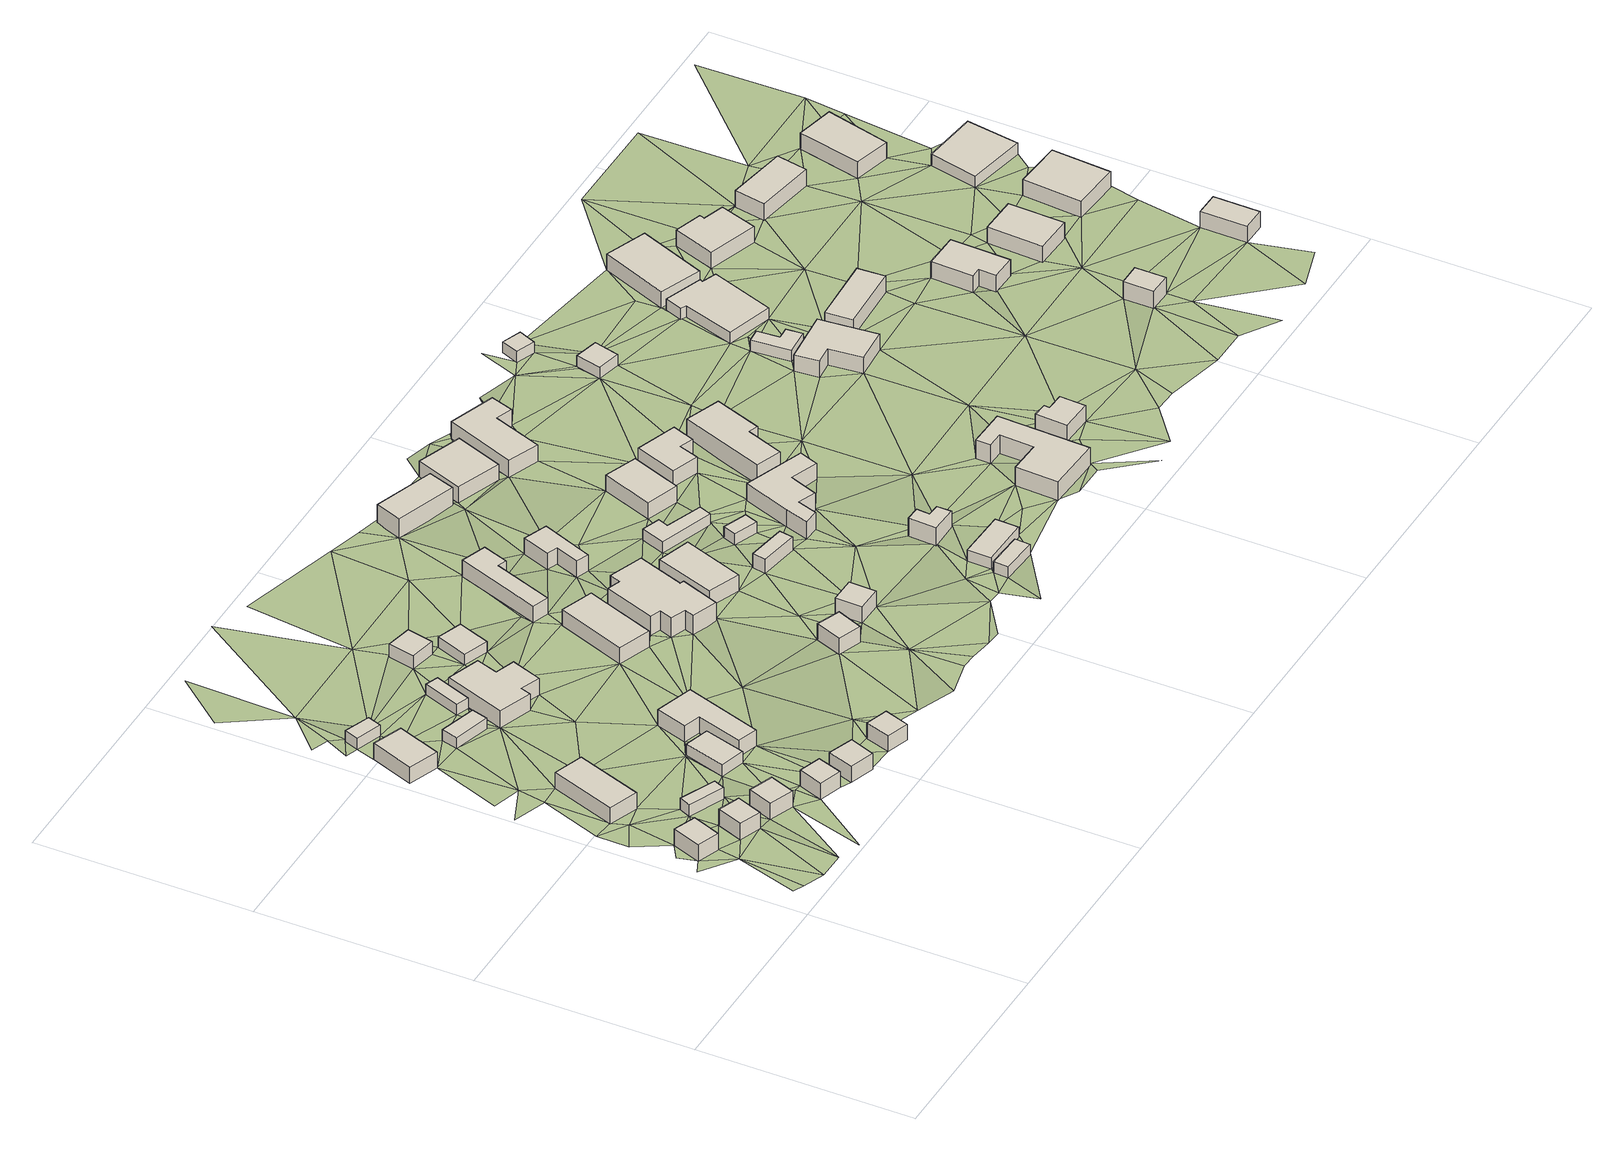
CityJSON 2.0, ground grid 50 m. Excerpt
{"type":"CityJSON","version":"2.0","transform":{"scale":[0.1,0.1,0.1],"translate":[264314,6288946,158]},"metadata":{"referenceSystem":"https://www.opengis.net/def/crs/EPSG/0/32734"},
"CityObjects":{
"building1":{"type":"Building","attributes":{"address":"86 Manna Lane Mamre 7347 Cape Town","building":"house","building:levels":"1","building_height":4.1,"roof_height":163.04,"ground_height":158.94,"plus_code":"4FRWFFP7+V37"},"geometry":[{"type":"Solid","lod":"1","boundaries":[[[[0,1,2,3]],[[1,4,5,2]],[[4,6,7,5]],[[6,0,3,7]],[[3,2,5,7]],[[6,4,1,0]]]]}]},
"building2":{"type":"Building","attributes":{"address":"84 Manna Lane Mamre 7347 Cape Town","building":"house","building:levels":"1","building_height":4.1,"roof_height":163.04,"ground_height":158.94,"plus_code":"4FRWFFP7+V42"},"geometry":[{"type":"Solid","lod":"1","boundaries":[[[[8,9,10,11]],[[9,12,13,10]],[[12,14,15,13]],[[14,8,11,15]],[[11,10,13,15]],[[14,12,9,8]]]]}]},
"building3":{"type":"Building","attributes":{"address":"17 Honey Street Mamre 7347 Cape Town","building":"house","building:levels":"1","building_height":4.1,"roof_height":162.85,"ground_height":158.75,"plus_code":"4FRWFFP7+X35"},"geometry":[{"type":"Solid","lod":"1","boundaries":[[[[16,17,18,19]],[[17,20,21,18]],[[20,22,23,21]],[[22,16,19,23]],[[19,18,21,23]],[[22,20,17,16]]]]}]},
"building4":{"type":"Building","attributes":{"address":"Manna Lane Mamre 7347 Cape Town","building":"cabin","building:levels":"1","building_height":2.8,"roof_height":161.65,"ground_height":158.85,"plus_code":"4FRWFFP7+V4M"},"geometry":[{"type":"Solid","lod":"1","boundaries":[[[[24,25,26,27]],[[25,28,29,26]],[[28,30,31,29]],[[30,24,27,31]],[[27,26,29,31]],[[30,28,25,24]]]]}]},
"building5":{"type":"Building","attributes":{"address":"82 Manna Lane Mamre 7347 Cape Town","building":"house","building:levels":"1","building_height":4.1,"roof_height":163.31,"ground_height":159.21,"plus_code":"4FRWFFP7+R4Q"},"geometry":[{"type":"Solid","lod":"1","boundaries":[[[[32,33,34,35]],[[33,36,37,34]],[[36,38,39,37]],[[38,32,35,39]],[[35,34,37,39]],[[38,36,33,32]]]]}]},
"building6":{"type":"Building","attributes":{"building":"house","building:levels":"1","building_height":4.1,"roof_height":162.96,"ground_height":158.86,"plus_code":"4FRWFFQ7+433"},"geometry":[{"type":"Solid","lod":"1","boundaries":[[[[40,41,42,43]],[[41,44,45,42]],[[44,46,47,45]],[[46,40,43,47]],[[43,42,45,47]],[[46,44,41,40]]]]}]},
"building7":{"type":"Building","attributes":{"building":"cabin","building:levels":"1","building_height":2.8,"roof_height":161.66,"ground_height":158.86,"plus_code":"4FRWFFQ7+43W"},"geometry":[{"type":"Solid","lod":"1","boundaries":[[[[48,49,50,51]],[[49,52,53,50]],[[52,54,55,53]],[[54,48,51,55]],[[51,50,53,55]],[[54,52,49,48]]]]}]},
"building8":{"type":"Building","attributes":{"address":"80 Manna Lane Mamre 7347 Cape Town","building":"house","building:levels":"1","building_height":4.1,"roof_height":163.31,"ground_height":159.21,"plus_code":"4FRWFFP7+R59"},"geometry":[{"type":"Solid","lod":"1","boundaries":[[[[56,57,58,59]],[[57,60,61,58]],[[60,62,63,61]],[[62,56,59,63]],[[59,58,61,63]],[[62,60,57,56]]]]}]},
"building9":{"type":"Building","attributes":{"address":"18 Honey Street Mamre 7347 Cape Town","building":"cabin","building:levels":"1","building_height":2.8,"roof_height":161.66,"ground_height":158.86,"plus_code":"4FRWFFQ7+34F"},"geometry":[{"type":"Solid","lod":"1","boundaries":[[[[64,65,66,67]],[[65,68,69,66]],[[68,70,71,69]],[[70,64,67,71]],[[67,66,69,71]],[[70,68,65,64]]]]}]},
"building10":{"type":"Building","attributes":{"address":"13 Honey Street Mamre 7347 Cape Town","building":"cabin","building:levels":"1","building_height":2.8,"roof_height":161.65,"ground_height":158.85,"plus_code":"4FRWFFP7+W54"},"geometry":[{"type":"Solid","lod":"1","boundaries":[[[[72,73,74,75]],[[73,76,77,74]],[[76,78,79,77]],[[78,72,75,79]],[[75,74,77,79]],[[78,76,73,72]]]]}]},
"building11":{"type":"Building","attributes":{"address":"78 Manna Lane Mamre 7347 Cape Town","building":"house","building:levels":"1","building_height":4.1,"roof_height":163.31,"ground_height":159.21,"plus_code":"4FRWFFP7+R63"},"geometry":[{"type":"Solid","lod":"1","boundaries":[[[[80,81,82,83]],[[81,84,85,82]],[[84,86,87,85]],[[86,80,83,87]],[[83,82,85,87]],[[86,84,81,80]]]]}]},
"building12":{"type":"Building","attributes":{"building":"cabin","building:levels":"1","building_height":2.8,"roof_height":161.85,"ground_height":159.05,"plus_code":"4FRWFFQ7+452"},"geometry":[{"type":"Solid","lod":"1","boundaries":[[[[88,89,90,91]],[[89,92,93,90]],[[92,94,95,93]],[[94,88,91,95]],[[91,90,93,95]],[[94,92,89,88]]]]}]},
"building13":{"type":"Building","attributes":{"address":"13 Honey Street Mamre 7347 Cape Town","building":"house","building:levels":"1","building_height":4.1,"roof_height":162.95,"ground_height":158.85,"plus_code":"4FRWFFP7+W63"},"geometry":[{"type":"Solid","lod":"1","boundaries":[[[[96,97,98,99]],[[97,100,101,98]],[[100,102,103,101]],[[102,104,105,103]],[[104,106,107,105]],[[106,96,99,107]],[[99,98,101,103,105,107]],[[106,104,102,100,97,96]]]]}]},
"building14":{"type":"Building","attributes":{"address":"14 Honey Street Mamre 7347 Cape Town","building":"house","building:levels":"1","building_height":4.1,"roof_height":163.15,"ground_height":159.05,"plus_code":"4FRWFFQ7+35G"},"geometry":[{"type":"Solid","lod":"1","boundaries":[[[[108,109,110,111]],[[109,112,113,110]],[[112,114,115,113]],[[114,116,117,115]],[[116,118,119,117]],[[118,120,121,119]],[[120,122,123,121]],[[122,108,111,123]],[[111,110,113,115,117,119,121,123]],[[122,120,118,116,114,112,109,108]]]]}]},
"building15":{"type":"Building","attributes":{"address":"76 Manna Lane Mamre 7347 Cape Town","building":"house","building:levels":"1","building_height":4.1,"roof_height":163.85,"ground_height":159.75,"plus_code":"4FRWFFP7+Q7V"},"geometry":[{"type":"Solid","lod":"1","boundaries":[[[[124,125,126,127]],[[125,128,129,126]],[[128,130,131,129]],[[130,124,127,131]],[[127,126,129,131]],[[130,128,125,124]]]]}]},
"building16":{"type":"Building","attributes":{"building":"cabin","building:levels":"1","building_height":2.8,"roof_height":162.43,"ground_height":159.63,"plus_code":"4FRWFFQ7+562"},"geometry":[{"type":"Solid","lod":"1","boundaries":[[[[132,133,134,135]],[[133,136,137,134]],[[136,138,139,137]],[[138,132,135,139]],[[135,134,137,139]],[[138,136,133,132]]]]}]},
"building17":{"type":"Building","attributes":{"building":"cabin","building:levels":"1","building_height":2.8,"roof_height":161.85,"ground_height":159.05,"plus_code":"4FRWFFQ7+46G"},"geometry":[{"type":"Solid","lod":"1","boundaries":[[[[140,141,142,143]],[[141,144,145,142]],[[144,146,147,145]],[[146,140,143,147]],[[143,142,145,147]],[[146,144,141,140]]]]}]},
"building18":{"type":"Building","attributes":{"building":"house","building:levels":"1","building_height":4.1,"roof_height":163.53,"ground_height":159.43,"plus_code":"4FRWFFQ7+28J"},"geometry":[{"type":"Solid","lod":"1","boundaries":[[[[148,149,150,151]],[[149,152,153,150]],[[152,154,155,153]],[[154,148,151,155]],[[151,150,153,155]],[[154,152,149,148]]]]}]},
"building19":{"type":"Building","attributes":{"address":"7 Honey Street Mamre 7347 Cape Town","building":"house","building:levels":"1","building_height":4.1,"roof_height":164.17,"ground_height":160.07,"plus_code":"4FRWFFP7+V9G"},"geometry":[{"type":"Solid","lod":"1","boundaries":[[[[156,157,158,159]],[[157,160,161,158]],[[160,162,163,161]],[[162,156,159,163]],[[159,158,161,163]],[[162,160,157,156]]]]}]},
"building20":{"type":"Building","attributes":{"address":"8 Honey Street Mamre 7347 Cape Town","building":"house","building:levels":"1","building_height":4.1,"roof_height":164.28,"ground_height":160.18,"plus_code":"4FRWFFQ7+29C"},"geometry":[{"type":"Solid","lod":"1","boundaries":[[[[164,165,166,167]],[[165,168,169,166]],[[168,170,171,169]],[[170,172,173,171]],[[172,174,175,173]],[[174,176,177,175]],[[176,178,179,177]],[[178,180,181,179]],[[180,182,183,181]],[[182,184,185,183]],[[184,186,187,185]],[[186,164,167,187]],[[167,166,169,171,173,175,177,179,181,183,185,187]],[[186,184,182,180,178,176,174,172,170,168,165,164]]]]}]},
"building21":{"type":"Building","attributes":{"building":"house","building:levels":"1","building_height":4.1,"roof_height":163.75,"ground_height":159.65,"plus_code":"4FRWFFQ7+482"},"geometry":[{"type":"Solid","lod":"1","boundaries":[[[[188,189,190,191]],[[189,192,193,190]],[[192,194,195,193]],[[194,196,197,195]],[[196,198,199,197]],[[198,188,191,199]],[[191,190,193,195,197,199]],[[198,196,194,192,189,188]]]]}]},
"building22":{"type":"Building","attributes":{"address":"5 Honey Street Mamre 7347 Cape Town","building":"house","building:levels":"1","building_height":4.1,"roof_height":164.17,"ground_height":160.07,"plus_code":"4FRWFFP7+VCM"},"geometry":[{"type":"Solid","lod":"1","boundaries":[[[[200,201,202,203]],[[201,204,205,202]],[[204,206,207,205]],[[206,200,203,207]],[[203,202,205,207]],[[206,204,201,200]]]]}]},
"building23":{"type":"Building","attributes":{"address":"Mamre 7347 Cape Town","building":"house","building:levels":"1","building_height":4.1,"roof_height":164.28,"ground_height":160.18,"plus_code":"4FRWFFQ7+295"},"geometry":[{"type":"Solid","lod":"1","boundaries":[[[[208,209,210,211]],[[209,212,213,210]],[[212,214,215,213]],[[214,208,211,215]],[[211,210,213,215]],[[214,212,209,208]]]]}]},
"building24":{"type":"Building","attributes":{"address":"38 Druiwe Lane Mamre 7347 Cape Town","building":"house","building:levels":"1","building_height":4.1,"roof_height":164.69,"ground_height":160.59,"plus_code":"4FRWFFQ7+493"},"geometry":[{"type":"Solid","lod":"1","boundaries":[[[[216,217,218,219]],[[217,220,221,218]],[[220,222,223,221]],[[222,224,225,223]],[[224,226,227,225]],[[226,216,219,227]],[[219,218,221,223,225,227]],[[226,224,222,220,217,216]]]]}]},
"building25":{"type":"Building","attributes":{"building":"cabin","building:levels":"1","building_height":2.8,"roof_height":163.59,"ground_height":160.79,"plus_code":"4FRWFFP7+XF6"},"geometry":[{"type":"Solid","lod":"1","boundaries":[[[[228,229,230,231]],[[229,232,233,230]],[[232,234,235,233]],[[234,228,231,235]],[[231,230,233,235]],[[234,232,229,228]]]]}]},
"building26":{"type":"Building","attributes":{"address":"Mamre 7347 Cape Town","building":"house","building:levels":"1","building_height":4.1,"roof_height":164.85,"ground_height":160.75,"plus_code":"4FRWFFQ7+69G"},"geometry":[{"type":"Solid","lod":"1","boundaries":[[[[236,237,238,239]],[[237,240,241,238]],[[240,242,243,241]],[[242,236,239,243]],[[239,238,241,243]],[[242,240,237,236]]]]}]},
"building27":{"type":"Building","attributes":{"building":"cabin","building:levels":"1","building_height":2.8,"roof_height":162.98,"ground_height":160.18,"plus_code":"4FRWFFQ7+2CX"},"geometry":[{"type":"Solid","lod":"1","boundaries":[[[[244,245,246,247]],[[245,248,249,246]],[[248,250,251,249]],[[250,252,253,251]],[[252,254,255,253]],[[254,244,247,255]],[[247,246,249,251,253,255]],[[254,252,250,248,245,244]]]]}]},
"building28":{"type":"Building","attributes":{"building":"cabin","building:levels":"1","building_height":2.8,"roof_height":163.59,"ground_height":160.79,"plus_code":"4FRWFFP7+XFV"},"geometry":[{"type":"Solid","lod":"1","boundaries":[[[[256,257,258,259]],[[257,260,261,258]],[[260,262,263,261]],[[262,256,259,263]],[[259,258,261,263]],[[262,260,257,256]]]]}]},
"building29":{"type":"Building","attributes":{"address":"64 Manna Lane Mamre 7347 Cape Town","building":"cabin","building:levels":"1","building_height":2.8,"roof_height":163.79,"ground_height":160.99,"plus_code":"4FRWFFP7+RG5"},"geometry":[{"type":"Solid","lod":"1","boundaries":[[[[264,265,266,267]],[[265,268,269,266]],[[268,270,271,269]],[[270,264,267,271]],[[267,266,269,271]],[[270,268,265,264]]]]}]},
"building30":{"type":"Building","attributes":{"building":"cabin","building:levels":"1","building_height":2.8,"roof_height":163.79,"ground_height":160.99,"plus_code":"4FRWFFP7+RGH"},"geometry":[{"type":"Solid","lod":"1","boundaries":[[[[272,273,274,275]],[[273,276,277,274]],[[276,278,279,277]],[[278,272,275,279]],[[275,274,277,279]],[[278,276,273,272]]]]}]},
"building31":{"type":"Building","attributes":{"address":"Mamre 7347 Cape Town","building":"yes","building:levels":"1","building_height":4.1,"roof_height":165.09,"ground_height":160.99,"plus_code":"4FRWFFP7+VG9"},"geometry":[{"type":"Solid","lod":"1","boundaries":[[[[280,281,282,283]],[[281,284,285,282]],[[284,286,287,285]],[[286,288,289,287]],[[288,290,291,289]],[[290,280,283,291]],[[283,282,285,287,289,291]],[[290,288,286,284,281,280]]]]}]},
"building32":{"type":"Building","attributes":{"address":"Mamre 7347 Cape Town","building":"house","building:levels":"1","building_height":4.1,"roof_height":164.85,"ground_height":160.75,"plus_code":"4FRWFFQ7+6C5"},"geometry":[{"type":"Solid","lod":"1","boundaries":[[[[292,293,294,295]],[[293,296,297,294]],[[296,298,299,297]],[[298,292,295,299]],[[295,294,297,299]],[[298,296,293,292]]]]}]},
"building33":{"type":"Building","attributes":{"address":"42 Druiwe Lane Mamre 7347 Cape Town","building":"house","building:levels":"1","building_height":4.1,"roof_height":165.32,"ground_height":161.22,"plus_code":"4FRWFFQ7+3FG"},"geometry":[{"type":"Solid","lod":"1","boundaries":[[[[300,301,302,303]],[[301,304,305,302]],[[304,306,307,305]],[[306,300,303,307]],[[303,302,305,307]],[[306,304,301,300]]]]}]},
"building34":{"type":"Building","attributes":{"address":"2 Honey Street Mamre 7347 Cape Town","building":"house","building:levels":"1","building_height":4.1,"roof_height":164.89,"ground_height":160.79,"plus_code":"4FRWFFP7+XGG"},"geometry":[{"type":"Solid","lod":"1","boundaries":[[[[308,309,310,311]],[[309,312,313,310]],[[312,314,315,313]],[[314,316,317,315]],[[316,318,319,317]],[[318,320,321,319]],[[320,322,323,321]],[[322,324,325,323]],[[324,308,311,325]],[[311,310,313,315,317,319,321,323,325]],[[324,322,320,318,316,314,312,309,308]]]]}]},
"building35":{"type":"Building","attributes":{"building":"house","building:levels":"1","building_height":4.1,"roof_height":165.66,"ground_height":161.56,"plus_code":"4FRWFFQ7+5FP"},"geometry":[{"type":"Solid","lod":"1","boundaries":[[[[326,327,328,329]],[[327,330,331,328]],[[330,332,333,331]],[[332,334,335,333]],[[334,336,337,335]],[[336,326,329,337]],[[329,328,331,333,335,337]],[[336,334,332,330,327,326]]]]}]},
"building36":{"type":"Building","attributes":{"address":"44 Druiwe Lane Mamre 7347 Cape Town","building":"house","building:levels":"1","building_height":4.1,"roof_height":165.32,"ground_height":161.22,"plus_code":"4FRWFFQ7+3GH"},"geometry":[{"type":"Solid","lod":"1","boundaries":[[[[338,339,340,341]],[[339,342,343,340]],[[342,344,345,343]],[[344,346,347,345]],[[346,348,349,347]],[[348,338,341,349]],[[341,340,343,345,347,349]],[[348,346,344,342,339,338]]]]}]},
"building37":{"type":"Building","attributes":{"address":"46 Blackwood Street Mamre 7347 Cape Town","building":"house","building:levels":"1","building_height":4.1,"roof_height":165.68,"ground_height":161.58,"plus_code":"4FRWFFQ7+3H4"},"geometry":[{"type":"Solid","lod":"1","boundaries":[[[[350,351,352,353]],[[351,354,355,352]],[[354,356,357,355]],[[356,358,359,357]],[[358,360,361,359]],[[360,350,353,361]],[[353,352,355,357,359,361]],[[360,358,356,354,351,350]]]]}]},
"building38":{"type":"Building","attributes":{"address":"11 Blackwood Street Mamre 7347 Cape Town","building":"house","building:levels":"1","building_height":4.1,"roof_height":166.11,"ground_height":162.01,"plus_code":"4FRWFFP7+VM4"},"geometry":[{"type":"Solid","lod":"1","boundaries":[[[[362,363,364,365]],[[363,366,367,364]],[[366,368,369,367]],[[368,370,371,369]],[[370,372,373,371]],[[372,374,375,373]],[[374,376,377,375]],[[376,362,365,377]],[[365,364,367,369,371,373,375,377]],[[376,374,372,370,368,366,363,362]]]]}]},
"building39":{"type":"Building","attributes":{"address":"12 Blackwood Street Mamre 7347 Cape Town","building":"house","building:levels":"1","building_height":4.1,"roof_height":166.11,"ground_height":162.01,"plus_code":"4FRWFFP7+RPP"},"geometry":[{"type":"Solid","lod":"1","boundaries":[[[[378,379,380,381]],[[379,382,383,380]],[[382,384,385,383]],[[384,386,387,385]],[[386,388,389,387]],[[388,378,381,389]],[[381,380,383,385,387,389]],[[388,386,384,382,379,378]]]]}]},
"building40":{"type":"Building","attributes":{"building":"cabin","building:levels":"1","building_height":2.8,"roof_height":164.77,"ground_height":161.97,"plus_code":"4FRWFFQ7+5JG"},"geometry":[{"type":"Solid","lod":"1","boundaries":[[[[390,391,392,393]],[[391,394,395,392]],[[394,396,397,395]],[[396,390,393,397]],[[393,392,395,397]],[[396,394,391,390]]]]}]},
"building41":{"type":"Building","attributes":{"building":"cabin","building:levels":"1","building_height":2.8,"roof_height":164.58,"ground_height":161.78,"plus_code":"4FRWFFQ7+6JM"},"geometry":[{"type":"Solid","lod":"1","boundaries":[[[[398,399,400,401]],[[399,402,403,400]],[[402,404,405,403]],[[404,398,401,405]],[[401,400,403,405]],[[404,402,399,398]]]]}]},
"building42":{"type":"Building","attributes":{"address":"Mamre 7347 Cape Town","building":"house","building:levels":"1","building_height":4.1,"roof_height":165.76,"ground_height":161.66,"plus_code":"4FRWFFQ7+2P9"},"geometry":[{"type":"Solid","lod":"1","boundaries":[[[[406,407,408,409]],[[407,410,411,408]],[[410,412,413,411]],[[412,414,415,413]],[[414,416,417,415]],[[416,406,409,417]],[[409,408,411,413,415,417]],[[416,414,412,410,407,406]]]]}]},
"building43":{"type":"Building","attributes":{"address":"Mamre 7347 Cape Town","building":"cabin","building:levels":"1","building_height":2.8,"roof_height":164.52,"ground_height":161.72,"plus_code":"4FRWFFQ7+3PF"},"geometry":[{"type":"Solid","lod":"1","boundaries":[[[[418,419,420,421]],[[419,422,423,420]],[[422,424,425,423]],[[424,426,427,425]],[[426,428,429,427]],[[428,418,421,429]],[[421,420,423,425,427,429]],[[428,426,424,422,419,418]]]]}]},
"building44":{"type":"Building","attributes":{"building":"cabin","building:levels":"1","building_height":2.8,"roof_height":164.52,"ground_height":161.72,"plus_code":"4FRWFFQ7+4P9"},"geometry":[{"type":"Solid","lod":"1","boundaries":[[[[430,431,432,433]],[[431,434,435,432]],[[434,436,437,435]],[[436,438,439,437]],[[438,440,441,439]],[[440,442,443,441]],[[442,444,445,443]],[[444,430,433,445]],[[433,432,435,437,439,441,443,445]],[[444,442,440,438,436,434,431,430]]]]}]},
"building45":{"type":"Building","attributes":{"address":"Mamre 7347 Cape Town","building":"house","building:levels":"1","building_height":4.1,"roof_height":165.86,"ground_height":161.76,"plus_code":"4FRWFFQ7+2QQ"},"geometry":[{"type":"Solid","lod":"1","boundaries":[[[[446,447,448,449]],[[447,450,451,448]],[[450,452,453,451]],[[452,446,449,453]],[[449,448,451,453]],[[452,450,447,446]]]]}]},
"building46":{"type":"Building","attributes":{"address":"Mamre 7347 Cape Town","building":"house","building:levels":"1","building_height":4.1,"roof_height":166.13,"ground_height":162.03,"plus_code":"4FRWFFQ7+5QM"},"geometry":[{"type":"Solid","lod":"1","boundaries":[[[[454,455,456,457]],[[455,458,459,456]],[[458,460,461,459]],[[460,454,457,461]],[[457,456,459,461]],[[460,458,455,454]]]]}]},
"building47":{"type":"Building","attributes":{"address":"15 Blackwood Street Mamre 7347 Cape Town","building":"house","building:levels":"1","building_height":4.1,"roof_height":166.66,"ground_height":162.56,"plus_code":"4FRWFFP7+VW3"},"geometry":[{"type":"Solid","lod":"1","boundaries":[[[[462,463,464,465]],[[463,466,467,464]],[[466,468,469,467]],[[468,462,465,469]],[[465,464,467,469]],[[468,466,463,462]]]]}]},
"building48":{"type":"Building","attributes":{"address":"Mamre 7347 Cape Town","building":"house","building:levels":"1","building_height":4.1,"roof_height":165.98,"ground_height":161.88,"plus_code":"4FRWFFP7+XVP"},"geometry":[{"type":"Solid","lod":"1","boundaries":[[[[470,471,472,473]],[[471,474,475,472]],[[474,476,477,475]],[[476,478,479,477]],[[478,480,481,479]],[[480,470,473,481]],[[473,472,475,477,479,481]],[[480,478,476,474,471,470]]]]}]},
"building49":{"type":"Building","attributes":{"address":"Mamre 7347 Cape Town","building":"house","building:levels":"1","building_height":4.1,"roof_height":166.09,"ground_height":161.99,"plus_code":"4FRWFFQ7+5R4"},"geometry":[{"type":"Solid","lod":"1","boundaries":[[[[482,483,484,485]],[[483,486,487,484]],[[486,488,489,487]],[[488,490,491,489]],[[490,492,493,491]],[[492,482,485,493]],[[485,484,487,489,491,493]],[[492,490,488,486,483,482]]]]}]},
"building50":{"type":"Building","attributes":{"address":"Mamre 7347 Cape Town","building":"house","building:levels":"1","building_height":4.1,"roof_height":165.98,"ground_height":161.88,"plus_code":"4FRWFFP7+XX2"},"geometry":[{"type":"Solid","lod":"1","boundaries":[[[[494,495,496,497]],[[495,498,499,496]],[[498,500,501,499]],[[500,494,497,501]],[[497,496,499,501]],[[500,498,495,494]]]]}]},
"building51":{"type":"Building","attributes":{"address":"Mamre 7347 Cape Town","building":"house","building:levels":"1","building_height":4.1,"roof_height":165.87,"ground_height":161.77,"plus_code":"4FRWFFQ7+4WV"},"geometry":[{"type":"Solid","lod":"1","boundaries":[[[[502,503,504,505]],[[503,506,507,504]],[[506,508,509,507]],[[508,502,505,509]],[[505,504,507,509]],[[508,506,503,502]]]]}]},
"building52":{"type":"Building","attributes":{"address":"17 Blackwood Street Mamre 7347 Cape Town","building":"house","building:levels":"1","building_height":4.1,"roof_height":166.79,"ground_height":162.69,"plus_code":"4FRWFFP8+R2H"},"geometry":[{"type":"Solid","lod":"1","boundaries":[[[[510,511,512,513]],[[511,514,515,512]],[[514,516,517,515]],[[516,510,513,517]],[[513,512,515,517]],[[516,514,511,510]]]]}]},
"building53":{"type":"Building","attributes":{"address":"Mamre 7347 Cape Town","building":"house","building:levels":"1","building_height":4.1,"roof_height":165.98,"ground_height":161.88,"plus_code":"4FRWFFP8+X24"},"geometry":[{"type":"Solid","lod":"1","boundaries":[[[[518,519,520,521]],[[519,522,523,520]],[[522,524,525,523]],[[524,518,521,525]],[[521,520,523,525]],[[524,522,519,518]]]]}]},
"building54":{"type":"Building","attributes":{"address":"Mamre 7347 Cape Town","building":"house","building:levels":"1","building_height":4.1,"roof_height":165.84,"ground_height":161.74,"plus_code":"4FRWFFQ7+4XH"},"geometry":[{"type":"Solid","lod":"1","boundaries":[[[[526,527,528,529]],[[527,530,531,528]],[[530,532,533,531]],[[532,526,529,533]],[[529,528,531,533]],[[532,530,527,526]]]]}]},
"building55":{"type":"Building","attributes":{"building":"cabin","building:levels":"1","building_height":2.8,"roof_height":164.68,"ground_height":161.88,"plus_code":"4FRWFFQ8+22P"},"geometry":[{"type":"Solid","lod":"1","boundaries":[[[[534,535,536,537]],[[535,538,539,536]],[[538,540,541,539]],[[540,534,537,541]],[[537,536,539,541]],[[540,538,535,534]]]]}]},
"terrain1":{"type":"TINRelief","geometry":[{"type":"CompositeSurface","lod":"1","boundaries":[[[542,543,544]],[[544,545,542]],[[542,546,547]],[[548,546,1]],[[542,549,546]],[[545,14,542]],[[549,542,12]],[[550,551,1]],[[551,550,552]],[[14,545,553]],[[554,552,550]],[[14,12,542]],[[549,12,9]],[[549,9,555]],[[556,552,554]],[[24,1,555]],[[550,1,24]],[[550,557,554]],[[553,33,14]],[[24,555,9]],[[558,559,556]],[[24,30,550]],[[557,550,30]],[[554,16,556]],[[33,553,36]],[[33,560,14]],[[561,24,9]],[[562,558,44]],[[558,556,16]],[[560,561,9]],[[32,560,33]],[[36,563,60]],[[560,32,561]],[[557,30,564]],[[44,558,65]],[[38,561,32]],[[36,60,565]],[[38,36,565]],[[558,16,109]],[[566,567,49]],[[567,566,568]],[[564,30,28]],[[28,561,73]],[[22,557,564]],[[561,38,73]],[[40,52,49]],[[569,570,568]],[[40,46,52]],[[64,46,44]],[[565,60,57]],[[565,57,38]],[[44,65,64]],[[22,109,16]],[[558,109,65]],[[568,566,569]],[[28,73,564]],[[38,57,76]],[[76,73,38]],[[54,569,566]],[[56,76,57]],[[80,62,81]],[[56,62,80]],[[571,569,572]],[[46,64,89]],[[564,73,72]],[[109,573,65]],[[88,52,46]],[[564,96,22]],[[109,22,574]],[[52,88,54]],[[56,104,76]],[[575,89,64]],[[97,564,72]],[[56,80,104]],[[96,574,22]],[[78,76,102]],[[573,109,575]],[[102,76,104]],[[89,88,46]],[[72,78,97]],[[104,80,576]],[[92,575,109]],[[97,96,564]],[[102,100,78]],[[128,576,577]],[[89,575,92]],[[54,578,569]],[[78,100,97]],[[574,112,109]],[[92,109,579]],[[128,125,576]],[[54,88,133]],[[576,580,104]],[[112,574,116]],[[92,579,94]],[[580,576,125]],[[116,114,112]],[[581,54,133]],[[581,578,54]],[[94,133,88]],[[94,579,582]],[[578,583,569]],[[152,574,96]],[[580,125,124]],[[584,585,124]],[[586,104,587]],[[580,587,104]],[[152,116,574]],[[580,124,585]],[[582,588,589]],[[94,582,146]],[[94,146,133]],[[586,152,96]],[[585,590,580]],[[589,116,152]],[[133,146,136]],[[589,140,582]],[[140,146,582]],[[578,581,591]],[[146,144,136]],[[580,590,592]],[[591,136,144]],[[152,586,154]],[[580,592,587]],[[180,586,587]],[[589,189,140]],[[589,152,593]],[[144,594,591]],[[154,586,176]],[[595,596,590]],[[176,586,180]],[[589,593,189]],[[591,597,578]],[[140,598,594]],[[592,590,596]],[[598,140,189]],[[587,592,157]],[[594,597,591]],[[578,599,600]],[[587,601,180]],[[595,602,596]],[[176,172,154]],[[587,157,601]],[[176,174,172]],[[172,603,154]],[[189,593,192]],[[176,180,178]],[[594,598,604]],[[605,596,602]],[[578,597,599]],[[596,606,592]],[[593,603,192]],[[189,604,598]],[[172,170,603]],[[597,594,604]],[[605,607,596]],[[201,606,596]],[[157,608,601]],[[608,157,156]],[[156,606,201]],[[603,222,192]],[[170,609,603]],[[196,194,192]],[[170,610,609]],[[611,601,209]],[[201,596,204]],[[608,156,200]],[[200,156,201]],[[192,217,196]],[[222,603,609]],[[607,612,596]],[[222,217,192]],[[601,212,209]],[[601,608,212]],[[612,607,613]],[[612,204,596]],[[611,209,208]],[[200,206,608]],[[597,604,242]],[[611,208,614]],[[224,222,609]],[[597,242,599]],[[224,609,615]],[[217,222,220]],[[614,208,615]],[[216,196,217]],[[216,616,196]],[[212,608,234]],[[616,242,604]],[[608,206,234]],[[599,242,617]],[[244,615,208]],[[212,234,618]],[[615,619,224]],[[612,620,204]],[[214,212,618]],[[224,621,226]],[[617,242,622]],[[623,616,216]],[[206,204,624]],[[244,208,214]],[[242,616,623]],[[224,619,621]],[[612,625,620]],[[206,626,234]],[[619,615,244]],[[264,625,627]],[[226,623,216]],[[618,256,214]],[[204,620,628]],[[270,620,625]],[[264,270,625]],[[206,624,626]],[[623,629,242]],[[256,618,630]],[[256,262,214]],[[214,631,244]],[[628,624,204]],[[621,619,304]],[[620,270,276]],[[264,627,632]],[[621,301,226]],[[273,620,276]],[[631,214,262]],[[619,633,304]],[[257,256,630]],[[620,273,628]],[[630,626,312]],[[623,298,629]],[[623,226,634]],[[270,635,276]],[[312,626,624]],[[301,621,304]],[[250,636,633]],[[296,622,637]],[[637,629,298]],[[262,260,631]],[[638,257,630]],[[638,630,312]],[[624,314,312]],[[298,623,292]],[[633,306,304]],[[634,226,301]],[[638,260,257]],[[624,628,281]],[[637,298,296]],[[639,276,635]],[[633,636,306]],[[273,640,628]],[[631,260,641]],[[641,636,631]],[[260,638,641]],[[281,280,624]],[[642,314,624]],[[623,634,292]],[[632,639,635]],[[640,273,643]],[[624,280,642]],[[644,314,642]],[[638,645,641]],[[645,636,641]],[[290,646,280]],[[306,636,342]],[[647,634,301]],[[648,639,632]],[[342,636,645]],[[292,634,649]],[[300,306,339]],[[639,650,643]],[[651,652,296]],[[306,342,339]],[[296,649,651]],[[338,301,300]],[[647,301,338]],[[653,280,646]],[[280,653,642]],[[634,334,649]],[[640,643,654]],[[640,654,646]],[[339,338,300]],[[342,645,351]],[[642,655,656]],[[650,639,648]],[[645,657,351]],[[643,650,654]],[[651,649,334]],[[653,655,642]],[[647,338,658]],[[351,346,342]],[[334,659,651]],[[660,647,658]],[[346,344,342]],[[661,351,657]],[[648,654,650]],[[363,653,646]],[[646,654,363]],[[662,346,351]],[[334,663,659]],[[664,660,658]],[[665,657,655]],[[655,653,665]],[[661,657,665]],[[666,661,667]],[[668,346,662]],[[663,669,659]],[[648,670,671]],[[661,665,667]],[[396,658,338]],[[653,363,362]],[[654,672,363]],[[396,338,668]],[[670,673,671]],[[664,658,396]],[[669,663,674]],[[668,662,675]],[[676,663,664]],[[677,667,665]],[[678,363,672]],[[671,673,679]],[[675,662,677]],[[663,676,674]],[[362,680,653]],[[675,396,668]],[[676,664,396]],[[416,665,653]],[[671,379,681]],[[682,379,671]],[[683,682,671]],[[410,677,665]],[[362,681,680]],[[681,379,378]],[[680,416,653]],[[379,682,382]],[[681,378,388]],[[390,396,675]],[[684,676,396]],[[682,683,382]],[[426,675,677]],[[394,676,684]],[[680,681,388]],[[685,676,686]],[[396,394,684]],[[687,686,676]],[[412,410,665]],[[687,676,394]],[[665,416,412]],[[386,384,388]],[[388,384,680]],[[683,688,382]],[[390,675,430]],[[426,677,410]],[[391,687,394]],[[391,404,687]],[[426,430,675]],[[382,689,384]],[[416,414,412]],[[390,690,391]],[[689,382,688]],[[416,680,406]],[[410,428,426]],[[680,384,691]],[[410,418,428]],[[692,404,391]],[[390,430,690]],[[688,693,689]],[[430,426,694]],[[407,418,410]],[[424,694,426]],[[680,691,406]],[[424,422,419]],[[458,391,690]],[[689,691,384]],[[391,458,692]],[[419,418,407]],[[430,694,431]],[[430,695,690]],[[431,694,424]],[[424,419,431]],[[693,696,689]],[[407,406,450]],[[407,431,419]],[[447,407,450]],[[404,692,455]],[[458,690,697]],[[431,407,447]],[[450,406,698]],[[697,699,458]],[[406,691,698]],[[692,458,455]],[[458,699,460]],[[696,700,689]],[[447,701,431]],[[689,463,691]],[[698,702,450]],[[703,460,699]],[[703,704,460]],[[431,701,704]],[[696,705,700]],[[691,476,698]],[[704,492,460]],[[446,701,447]],[[463,689,700]],[[706,476,691]],[[704,701,492]],[[460,492,490]],[[702,698,474]],[[476,474,698]],[[490,454,460]],[[446,702,474]],[[700,705,707]],[[705,708,707]],[[691,709,706]],[[463,709,691]],[[476,706,478]],[[701,482,492]],[[700,707,710]],[[711,455,454]],[[446,474,712]],[[490,713,454]],[[714,706,709]],[[463,462,709]],[[490,488,713]],[[482,701,715]],[[716,701,446]],[[713,711,454]],[[709,717,714]],[[486,483,488]],[[498,712,714]],[[710,707,511]],[[446,712,716]],[[498,714,717]],[[715,483,482]],[[713,488,718]],[[462,710,510]],[[488,483,718]],[[719,511,707]],[[701,716,715]],[[711,713,718]],[[717,709,720]],[[712,498,721]],[[709,462,510]],[[718,483,715]],[[712,721,716]],[[511,510,710]],[[495,721,498]],[[720,709,722]],[[511,719,723]],[[508,715,716]],[[722,495,720]],[[510,724,709]],[[709,724,722]],[[711,718,725]],[[726,721,495]],[[721,726,716]],[[727,718,728]],[[522,495,722]],[[508,716,532]],[[726,495,522]],[[718,727,725]],[[716,540,532]],[[726,540,716]],[[508,729,728]],[[729,508,532]],[[724,730,722]],[[728,729,727]],[[731,726,522]],[[540,732,532]],[[731,522,519]],[[726,731,733]],[[732,540,734]],[[729,735,727]],[[540,538,734]],[[736,732,734]],[[737,732,736]],[[737,735,729]],[[738,727,735]],[[735,737,736]]]}]}
},
"vertices":[
[133,323,8],[81,343,8],[81,343,50],[133,323,50],[56,276,8],[56,276,50],[108,257,8],[108,257,50],
[231,273,9],[180,292,9],[180,292,50],[231,273,50],[157,232,9],[157,232,50],[208,213,9],[208,213,50],
[140,643,7],[86,490,7],[86,490,48],[140,643,48],[155,466,7],[155,466,48],[209,619,7],[209,619,48],
[180,359,8],[263,324,8],[263,324,37],[180,359,37],[274,350,8],[274,350,37],[192,386,8],[192,386,37],
[262,264,12],[240,206,12],[240,206,53],[262,264,53],[297,185,12],[297,185,53],[319,243,12],[319,243,53],
[57,1011,9],[19,910,9],[19,910,50],[57,1011,50],[89,884,9],[89,884,50],[126,985,9],[126,985,50],
[83,1089,9],[71,1056,9],[71,1056,37],[83,1089,37],[131,1034,9],[131,1034,37],[143,1067,9],[143,1067,37],
[417,186,12],[366,203,12],[366,203,53],[417,186,53],[346,146,12],[346,146,53],[398,129,12],[398,129,53],
[175,916,9],[164,878,9],[164,878,37],[175,916,37],[249,853,9],[249,853,37],[260,891,9],[260,891,37],
[357,456,8],[328,360,8],[328,360,37],[357,456,37],[386,343,8],[386,343,37],[414,439,8],[414,439,37],
[445,177,12],[423,117,12],[423,117,53],[445,177,53],[481,97,12],[481,97,53],[503,156,12],[503,156,53],
[292,1013,11],[260,927,11],[260,927,38],[292,1013,38],[290,916,11],[290,916,38],[322,1002,11],[322,1002,38],
[417,552,8],[394,479,8],[394,479,49],[417,552,49],[434,466,8],[434,466,49],[400,360,8],[400,360,49],[448,345,8],[448,345,49],[506,524,8],[506,524,49],
[316,974,9],[265,831,9],[265,831,52],[316,974,52],[343,803,9],[343,803,52],[351,827,9],[351,827,52],[397,810,9],[397,810,52],[422,881,9],[422,881,52],[376,897,9],[376,897,52],[393,947,9],[393,947,52],
[612,134,18],[560,151,18],[560,151,58],[612,134,58],[541,93,18],[541,93,58],[593,76,18],[593,76,58],
[369,1136,11],[356,1075,11],[356,1075,44],[369,1136,44],[416,1062,11],[416,1062,44],[429,1123,11],[429,1123,44],
[473,967,11],[500,1041,11],[500,1041,38],[473,967,38],[442,1062,11],[442,1062,38],[415,988,11],[415,988,38],
[692,843,14],[617,870,14],[617,870,55],[692,843,55],[557,709,14],[557,709,55],[633,681,14],[633,681,55],
[856,365,21],[801,386,21],[801,386,62],[856,365,62],[778,325,21],[778,325,62],[832,305,21],[832,305,62],
[831,801,14],[752,830,14],[752,830,63],[831,801,63],[743,804,14],[743,804,63],[711,815,14],[711,815,63],[668,696,14],[668,696,63],[693,687,14],[693,687,63],[682,656,14],[682,656,63],[718,643,14],[718,643,63],[710,621,14],[710,621,63],[769,599,14],[769,599,63],[802,690,14],[802,690,63],[793,693,14],[793,693,63],
[666,1122,17],[596,925,17],[596,925,58],[666,1122,58],[634,912,17],[634,912,58],[683,1049,17],[683,1049,58],[704,1041,17],[704,1041,58],[725,1101,17],[725,1101,58],
[893,393,21],[891,330,21],[891,330,62],[893,393,62],[951,329,21],[951,329,62],[953,392,21],[953,392,62],
[843,766,22],[796,629,22],[796,629,63],[843,766,63],[871,600,22],[871,600,63],[921,741,22],[921,741,63],
[778,1038,26],[753,974,26],[753,974,67],[778,1038,67],[779,964,26],[779,964,67],[758,909,26],[758,909,67],[787,898,26],[787,898,67],[833,1017,26],[833,1017,67],
[1040,564,21],[1045,596,21],[1045,596,56],[1040,564,56],[954,611,21],[954,611,56],[948,579,21],[948,579,56],
[859,1242,19],[880,1304,19],[880,1304,68],[859,1242,68],[740,1352,19],[740,1352,68],[718,1291,19],[718,1291,68],
[912,793,22],[1039,750,22],[1039,750,50],[912,793,50],[1050,779,22],[1050,779,50],[966,810,22],[966,810,50],[975,834,22],[975,834,50],[933,849,22],[933,849,50],
[995,672,28],[1051,651,28],[1051,651,56],[995,672,56],[1062,682,28],[1062,682,56],[1007,703,28],[1007,703,56],
[1147,130,30],[1234,125,30],[1234,125,58],[1147,130,58],[1236,161,30],[1236,161,58],[1149,165,30],[1149,165,58],
[1276,226,30],[1160,230,30],[1160,230,58],[1276,226,58],[1158,175,30],[1158,175,58],[1274,172,30],[1274,172,58],
[1218,374,25],[1185,376,25],[1185,376,71],[1218,374,71],[1181,311,25],[1181,311,71],[1244,308,25],[1244,308,71],[1245,342,25],[1245,342,71],[1216,344,25],[1216,344,71],
[969,1194,28],[1010,1304,28],[1010,1304,68],[969,1194,68],[906,1342,28],[906,1342,68],[865,1233,28],[865,1233,68],
[1106,955,32],[1031,983,32],[1031,983,73],[1106,955,73],[988,865,32],[988,865,73],[1063,838,32],[1063,838,73],
[1140,719,25],[1100,609,25],[1100,609,69],[1140,719,69],[1082,554,25],[1082,554,69],[1118,552,25],[1118,552,69],[1133,598,25],[1133,598,69],[1174,582,25],[1174,582,69],[1199,648,25],[1199,648,69],[1263,624,25],[1263,624,69],[1279,668,25],[1279,668,69],
[1052,1148,34],[1093,1262,34],[1093,1262,77],[1052,1148,77],[1132,1248,34],[1132,1248,77],[1149,1300,34],[1149,1300,77],[1041,1338,34],[1041,1338,77],[979,1176,34],[979,1176,77],
[1139,965,32],[1104,867,32],[1104,867,73],[1139,965,73],[1167,845,32],[1167,845,73],[1183,892,32],[1183,892,73],[1215,880,32],[1215,880,73],[1234,932,32],[1234,932,73],
[1265,919,28],[1194,723,28],[1194,723,77],[1265,919,77],[1254,702,28],[1254,702,77],[1285,788,28],[1285,788,77],[1307,780,28],[1307,780,77],[1346,889,28],[1346,889,77],
[1464,366,34],[1463,331,34],[1463,331,81],[1464,366,81],[1500,330,34],[1500,330,81],[1497,251,34],[1497,251,81],[1420,254,34],[1420,254,81],[1416,154,34],[1416,154,81],[1546,149,34],[1546,149,81],[1554,363,34],[1554,363,81],
[1594,297,40],[1590,223,40],[1590,223,81],[1594,297,81],[1666,220,40],[1666,220,81],[1669,280,40],[1669,280,81],[1627,282,40],[1627,282,81],[1628,295,40],[1628,295,81],
[1401,1145,40],[1416,1203,40],[1416,1203,68],[1401,1145,68],[1360,1217,40],[1360,1217,68],[1346,1158,40],[1346,1158,68],
[1335,1372,38],[1319,1332,38],[1319,1332,66],[1335,1372,66],[1363,1314,38],[1363,1314,66],[1380,1355,38],[1380,1355,66],
[1690,699,37],[1677,834,37],[1677,834,78],[1690,699,78],[1550,822,37],[1550,822,78],[1555,766,37],[1555,766,78],[1598,770,37],[1598,770,78],[1606,692,37],[1606,692,78],
[1637,845,37],[1633,883,37],[1633,883,65],[1637,845,65],[1605,881,37],[1605,881,65],[1601,933,37],[1601,933,65],[1568,930,37],[1568,930,65],[1576,840,37],[1576,840,65],
[1572,977,37],[1680,945,37],[1680,945,65],[1572,977,65],[1731,1091,37],[1731,1091,65],[1697,1104,37],[1697,1104,65],[1700,1111,37],[1700,1111,65],[1612,1143,37],[1612,1143,65],[1597,1102,37],[1597,1102,65],[1609,1096,37],[1609,1096,65],
[1861,838,37],[1702,830,37],[1702,830,79],[1861,838,79],[1705,767,37],[1705,767,79],[1865,775,37],[1865,775,79],
[1767,1271,40],[1671,1308,40],[1671,1308,81],[1767,1271,81],[1610,1153,40],[1610,1153,81],[1706,1115,40],[1706,1115,81],
[2109,335,43],[2057,335,43],[2057,335,87],[2109,335,87],[2056,265,43],[2056,265,87],[2109,264,43],[2109,264,87],
[2026,574,38],[2030,712,38],[2030,712,80],[2026,574,80],[1947,714,38],[1947,714,80],[1944,617,38],[1944,617,80],[1968,616,38],[1968,616,80],[1966,576,38],[1966,576,80],
[1887,1084,40],[1915,1170,40],[1915,1170,81],[1887,1084,81],[1866,1186,40],[1866,1186,81],[1870,1198,40],[1870,1198,81],[1805,1219,40],[1805,1219,81],[1772,1122,40],[1772,1122,81],
[2185,533,39],[2189,662,39],[2189,662,80],[2185,533,80],[2100,665,39],[2100,665,80],[2095,536,39],[2095,536,80],
[2118,1149,37],[1977,1173,37],[1977,1173,79],[2118,1149,79],[1965,1101,37],[1965,1101,79],[2105,1077,37],[2105,1077,79],
[2332,301,47],[2331,194,47],[2331,194,88],[2332,301,88],[2387,193,47],[2387,193,88],[2388,300,47],[2388,300,88],
[2376,526,39],[2386,664,39],[2386,664,80],[2376,526,80],[2272,672,39],[2272,672,80],[2262,534,39],[2262,534,80],
[2259,974,37],[2296,1123,37],[2296,1123,78],[2259,974,78],[2208,1143,37],[2208,1143,78],[2174,996,37],[2174,996,78],
[2253,770,38],[2390,744,38],[2390,744,67],[2253,770,67],[2408,866,38],[2408,866,67],[2278,882,38],[2278,882,67],
[100,205,9],[52,58,12],[76,47,12],[127,28,12],[56,276,9],[23,261,9],[45,320,9],[108,257,9],[100,455,8],[35,421,8],[36,495,8],[192,27,12],[86,490,8],[133,323,9],[89,640,7],[155,466,8],[100,705,7],[11,668,7],[231,273,12],[263,324,12],[33,725,7],[247,8,13],[351,455,9],[351,205,12],[83,1089,14],[42,1066,9],[62,1118,14],[100,1210,14],[21,1133,14],[4,1345,21],[100,1460,21],[249,853,11],[351,705,9],[260,891,11],[503,156,18],[481,97,18],[351,1210,16],[316,974,11],[602,205,18],[369,1136,16],[393,947,11],[285,1495,20],[593,76,19],[637,121,18],[506,524,12],[602,455,12],[376,897,11],[422,881,11],[689,102,18],[429,1123,16],[778,325,24],[617,870,17],[500,1041,17],[770,62,26],[853,205,24],[602,1210,19],[602,955,16],[614,1393,21],[377,1461,20],[769,599,22],[856,81,24],[692,843,17],[666,1122,19],[891,79,24],[832,305,24],[943,70,26],[853,455,21],[752,830,22],[743,804,22],[802,690,22],[1062,128,30],[977,68,26],[793,693,22],[831,801,22],[725,1101,19],[695,1370,21],[954,611,22],[933,849,26],[1105,205,30],[853,955,26],[740,1352,28],[853,1210,28],[1105,455,25],[1094,125,30],[1040,564,25],[1112,39,33],[1181,311,30],[859,1242,28],[1045,596,28],[1039,750,28],[1234,125,36],[975,834,26],[979,1176,36],[1236,161,36],[1050,779,28],[880,1304,28],[1100,609,28],[1274,172,36],[1244,308,36],[1105,705,28],[1174,582,28],[1276,226,36],[1133,598,28],[1140,719,28],[1245,342,34],[1052,1148,36],[1416,154,36],[1010,1304,36],[1356,205,36],[1005,1368,34],[947,1390,28],[1356,455,34],[1420,254,36],[1263,624,33],[1199,648,28],[1279,668,33],[1105,1210,36],[1052,1347,34],[1093,1262,36],[1254,702,33],[1265,919,36],[1149,1300,36],[1132,1248,36],[1356,705,33],[1285,788,33],[1307,780,33],[1234,932,36],[1147,1309,36],[1459,129,36],[1546,149,40],[1497,251,40],[1532,126,40],[1186,1348,34],[1356,955,36],[1278,1314,40],[1346,889,36],[1500,330,39],[1617,23,44],[1607,455,39],[1554,363,39],[1607,205,40],[1680,36,44],[1356,1210,40],[1313,1408,38],[1319,1332,40],[1363,1314,40],[1766,106,45],[1858,205,45],[1597,1102,40],[1858,455,43],[1607,1210,40],[1822,104,45],[1607,955,37],[1609,1096,40],[1959,71,47],[1612,1143,40],[1858,705,38],[1700,1111,40],[2056,265,46],[1858,955,37],[1865,775,38],[1697,1104,40],[1731,1091,40],[2047,69,48],[1966,576,43],[2109,205,46],[2133,13,48],[2109,455,43],[2109,264,46],[1858,1460,37],[2030,712,39],[1858,1210,40],[2026,574,43],[1965,1101,40],[2109,955,37],[2095,536,43],[1977,1173,40],[2261,27,48],[2185,533,43],[2109,705,39],[2262,534,44],[2362,57,48],[2360,455,44],[2109,1460,34],[2253,770,39],[2109,1210,38],[2118,1149,38],[2208,1143,38],[2376,526,44],[2360,705,39],[2259,974,38],[2390,744,39],[2327,908,38],[2360,1210,38],[2350,1115,38],[2296,1123,38],[2360,1460,34]
]}
